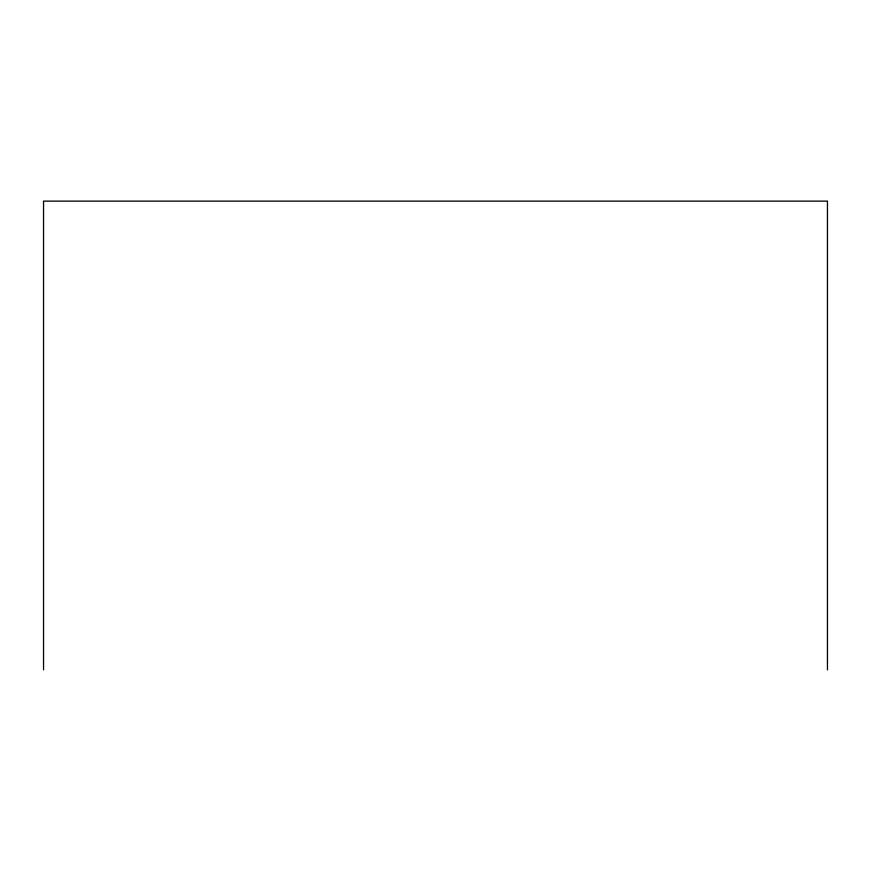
<?xml version="1.0" encoding="UTF-8"?>
<svg xmlns="http://www.w3.org/2000/svg" width="871" height="871" viewBox="0 0 871 871"><rect width="100%" height="100%" fill="white"/><g stroke="black" fill="none" stroke-linecap="round" stroke-linejoin="round"><path stroke-width="1.31" d="M827.45 669.875L827.45 201.125L43.55 201.125L43.55 669.875"/></g></svg>
